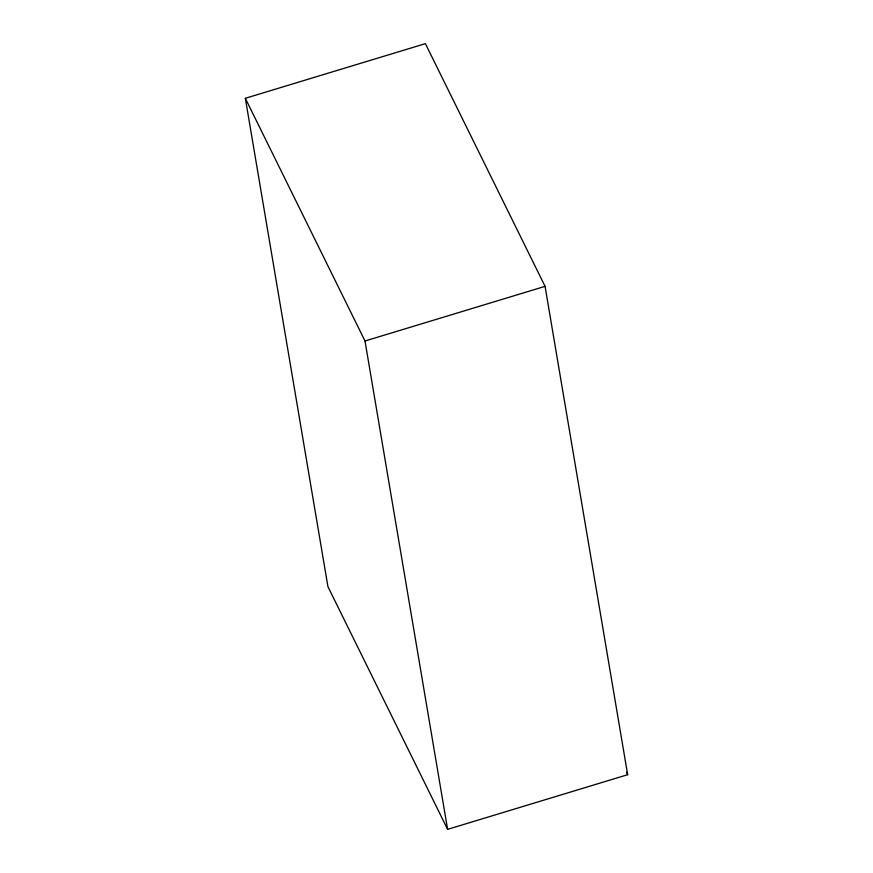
<?xml version="1.0" encoding="UTF-8"?>
<svg xmlns="http://www.w3.org/2000/svg" width="873" height="873" viewBox="0 0 873 873"><rect width="100%" height="100%" fill="white"/><g stroke="black" fill="none" stroke-linecap="round" stroke-linejoin="round"><path stroke-width="1.31" d="M245.335 98.3L425.391 43.65L545.068 286.355L627.665 774.7L447.609 829.35L327.932 586.645L245.335 98.3L365.001 341.005L447.609 829.35M365.001 341.005L545.068 286.355M626.465 772.256L627.665 774.7"/></g></svg>
